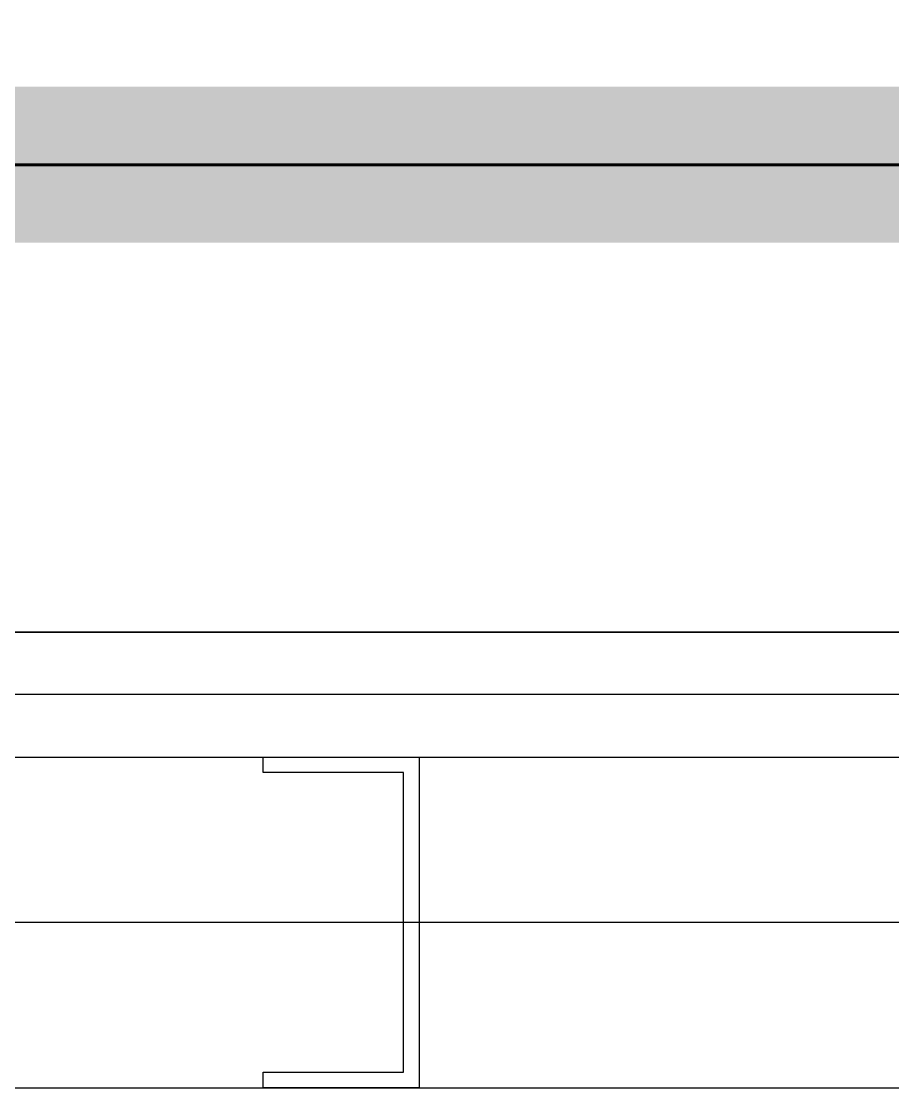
# Model space of a CAD drawing. Header units: centimetres. Extents: x -20963 to 233486, y -95276 to 159172.
# Drawn here: x 106186.7 to 106214.63, y 31758.74 to 31792.95 of the extents above; entities that cross this region are included whole.
import ezdxf

# ---------------------------------------------------------------- set-up
doc = ezdxf.new("R2010")
doc.units = ezdxf.units.CM
doc.header["$LTSCALE"] = 10
doc.header["$MEASUREMENT"] = 0
for name, pattern in [('006 plans$0$Dash2', [3, 1.5, -1.5]), ('006 plans$0$HIDDEN', [0.375, 0.25, -0.125]), ('DASHDOT2', [0.5, 0.25, -0.125, 0, -0.125])]:
    doc.linetypes.add(name, pattern=pattern)
for name, color, linetype in [('006 plans$0$$0$A-ELV-20', 11, 'Continuous'), ('006 plans$0$$glazing$0$$WALL SECTION$0$External Wall Details$0$A-DETL-INSL', 8, 'Continuous'), ('006 plans$0$$glazing$0$isocab panels', 5, 'Continuous'), ('A-MA-DEMISE LINE', 10, 'DASHDOT2'), ('LP-DIMENSION_INT_100', 51, 'Continuous')]:
    doc.layers.add(name, color=color, linetype=linetype)
for name, color, linetype, lineweight in [('006 plans$0$$glazing$0$A-LIN-30', 2, 'Continuous', 30), ('006 plans$0$A-DOOR', 5, 'Continuous', 13), ('006 plans$0$A-FLOR-OVHD', 1, '006 plans$0$Dash2', 13), ('006 Slab Edge$0$A-SLB-EDG', 171, 'Continuous', 60)]:
    doc.layers.add(name, color=color, linetype=linetype, lineweight=lineweight)
doc.linetypes.add('006 plans$0$$glazing$0$$WALL SECTION$0$External Wall Details$0$BATTING', pattern='A,0.00254,-2.54,[134,ltypeshp.shx,S=2.54,R=0,X=-2.54,Y=0],-5.08,[134,ltypeshp.shx,S=2.54,R=180,X=2.54,Y=0],-2.54', length=10.16254)

# ---------------------------------------------------------------- blocks, each defined once
blk = doc.blocks.new('gfgf')
at = {"layer": '006 plans$0$$0$A-ELV-20'}
blk.add_line((390947, 245051.07), (402905.62, 245051.07), dxfattribs=at)
at = {"layer": '006 plans$0$$glazing$0$$WALL SECTION$0$External Wall Details$0$A-DETL-INSL', "linetype": '006 plans$0$$glazing$0$$WALL SECTION$0$External Wall Details$0$BATTING', "ltscale": 5}
blk.add_lwpolyline([(398362.03, 244958.03), (396709.72, 244958.03)], dxfattribs=at)
at = {"layer": '006 plans$0$$glazing$0$A-LIN-30', "color": 30}
blk.add_line((391448.38, 245051.07), (405447.39, 245051.07), dxfattribs=at)
blk.add_lwpolyline([(398374.31, 245051.07), (396698.38, 245051.07)], dxfattribs=at)
at = {"layer": '006 plans$0$$glazing$0$isocab panels'}
for p, q in [((398207.03, 245051.07), (397272.63, 245051.07)), ((398207.03, 245051.07), (398207.03, 245051.07)), ((396829.72, 244905), (398237.03, 244905))]:
    blk.add_line(p, q, dxfattribs=at)
blk.add_lwpolyline([(398362.03, 245051.07), (396704.72, 245051.07), (396704.72, 245011.07), (398362.03, 245011.07)], close=True, dxfattribs=at)
for points in [[(398362.03, 245031.07), (396704.72, 245031.07)], [(398010.03, 245006.07), (398010.03, 245011.07), (398060.03, 245011.07), (398060.03, 244905), (398010.03, 244905), (398010.03, 244910), (398055.03, 244910), (398055.03, 245006.07), (398010.03, 245006.07)]]:
    blk.add_lwpolyline(points, dxfattribs=at)
at = {"layer": '006 plans$0$A-DOOR'}
blk.add_lwpolyline([(405247.39, 245201.07), (390514.35, 245201.07), (390514.35, 245051.07), (390347, 245051.07)], dxfattribs=at)
at = {"layer": '006 plans$0$A-FLOR-OVHD', "linetype": '006 plans$0$HIDDEN', "ltscale": 200}
blk.add_line((390897.63, 245201.07), (405297.39, 245201.07), dxfattribs=at)
at = {"layer": '006 Slab Edge$0$A-SLB-EDG'}
blk.add_line((390564.35, 245201.07), (405297.39, 245201.07), dxfattribs=at)
at = {"layer": 'A-MA-DEMISE LINE', "color": 12, "linetype": 'DASHDOT2', "ltscale": 1000, "const_width": 50}
blk.add_lwpolyline([(389939.35, 254849.9), (406247.39, 254850), (406247.39, 245201.07), (390696.66, 245201.07), (390696.66, 245924), (389939.35, 245924)], close=True, dxfattribs=at)
blk = doc.blocks.new('PLAN')
at = {"layer": 'A-MA-DEMISE LINE', "color": 4, "xscale": 0.1, "yscale": 0.1, "zscale": 0.1}
blk.add_blockref('gfgf', (62317.381, 7268.244, 0), dxfattribs=at)

msp = doc.modelspace()

# ---------------------------------------------------------------- block references
at = {"layer": 'LP-DIMENSION_INT_100', "color": 2}
msp.add_blockref('PLAN', (4076.067, 0), dxfattribs=at)

doc.saveas('drawing.dxf')
